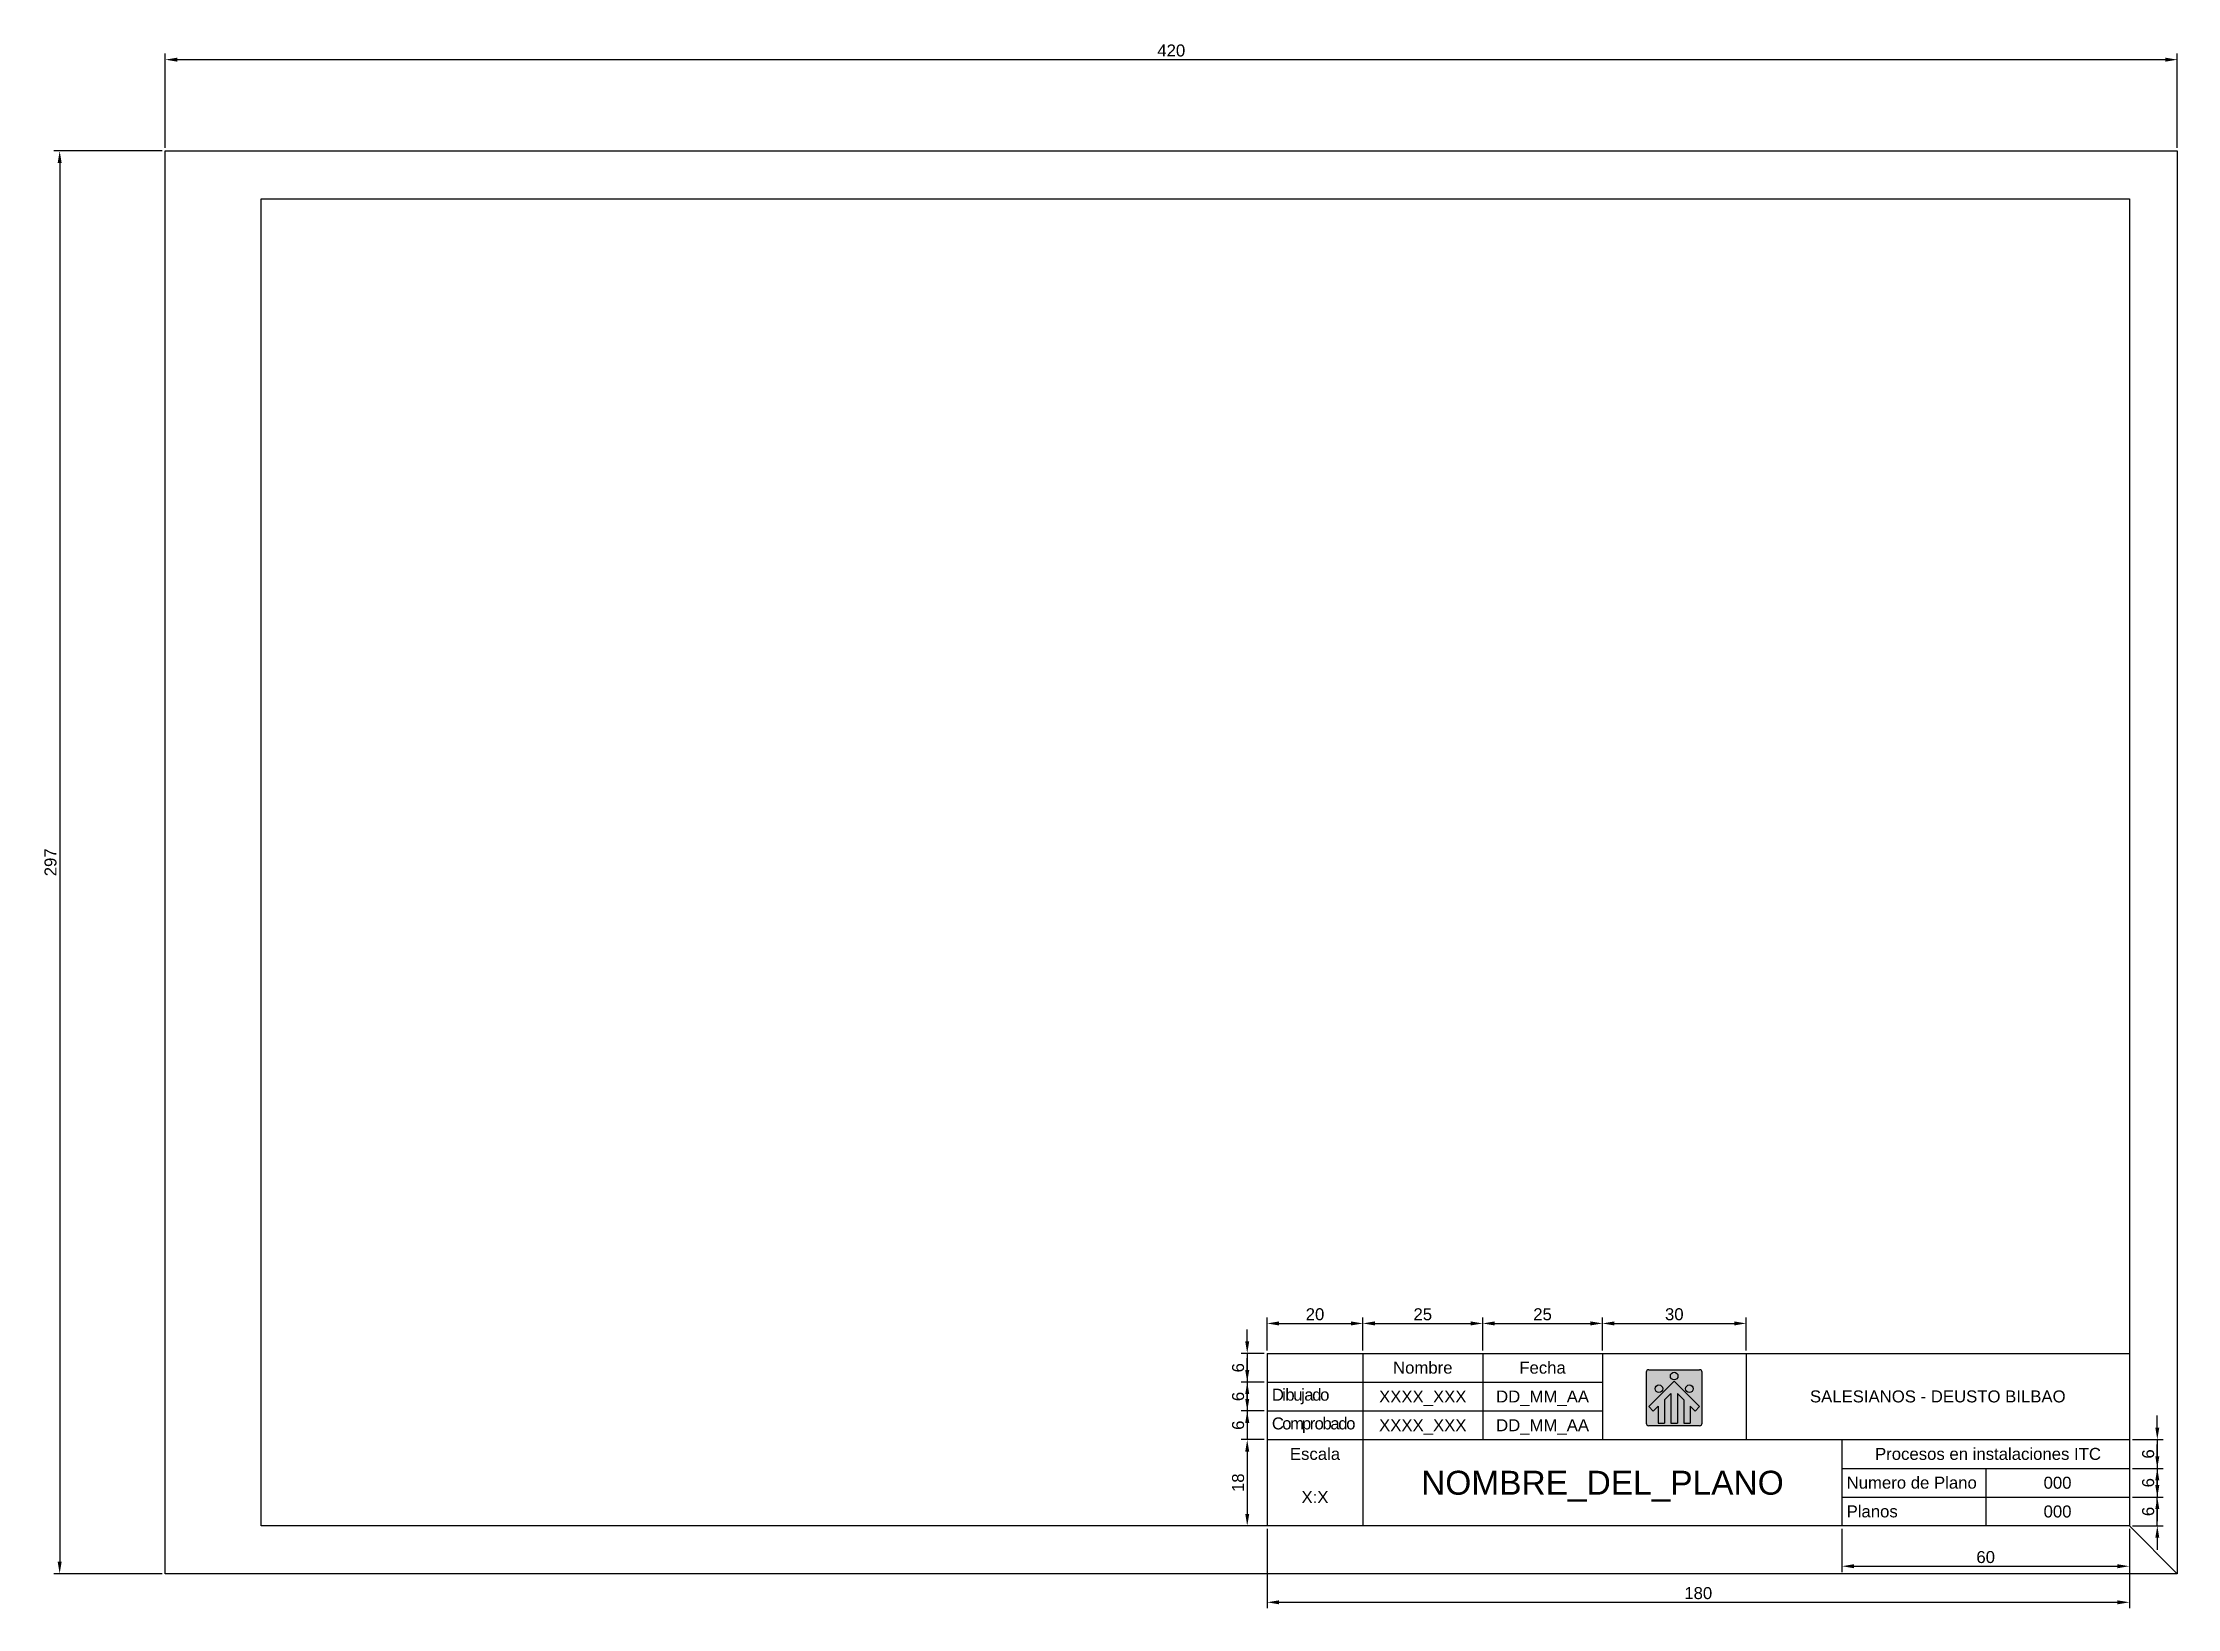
# Model space of a CAD drawing. Header units: millimetres. Extents: x 1808 to 2253, y 1682 to 2009.
import ezdxf
from ezdxf.enums import TextEntityAlignment as Align

# ---------------------------------------------------------------- set-up
doc = ezdxf.new("R2010")
doc.units = ezdxf.units.MM
for name, color, linetype in [('Atributos', 7, 'Continuous'), ('Cajetin', 7, 'Continuous'), ('Cotas', 6, 'Continuous'), ('Logo_SD', 1, 'Continuous'), ('Marco', 7, 'Continuous'), ('Texto_1', 7, 'Continuous'), ('Texto_2', 7, 'Continuous')]:
    doc.layers.add(name, color=color, linetype=linetype)
doc.layers.add('NoImprimir', color=7, linetype='Continuous', plot=False)
doc.styles.get("Standard").update_dxf_attribs({"font": 'arial.ttf'})
doc.dimstyles.new('ISO-25', dxfattribs={"dimtxt": 2.5, "dimasz": 2.5, "dimexe": 1.25, "dimexo": 0.625, "dimtad": 1, "dimtxsty": 'Standard', "dimcen": 2.5, "dimadec": 0, "dimazin": 0, "dimtfac": 1, "dimtmove": 0, "dimatfit": 3, "dimfxl": 1, "dimarcsym": 0})

# ---------------------------------------------------------------- blocks, each defined once
blk = doc.blocks.new('*D9')
at = {"layer": 'Cotas', "color": 0, "lineweight": -2, "transparency": 16777216}
for p, q in [((2059.25, 1737.94), (2059.25, 1740.44)), ((2062.77, 1735.44), (2058, 1735.44)), ((2059.25, 1735.44), (2059.25, 1729.44)), ((2062.77, 1729.44), (2058, 1729.44)), ((2059.25, 1726.94), (2059.25, 1724.44))]:
    blk.add_line(p, q, dxfattribs=at)
at = {"layer": 'Cotas', "color": 0, "transparency": 16777216}
for points in [[(2058.84, 1737.94), (2059.67, 1737.94), (2059.25, 1735.44)], [(2058.84, 1726.94), (2059.67, 1726.94), (2059.25, 1729.44)]]:
    blk.add_solid(points, dxfattribs=at)
at = {"layer": 'Defpoints', "color": 0, "transparency": 16777216}
for p in [(2063.4, 1735.44), (2059.25, 1729.44), (2063.4, 1729.44)]:
    blk.add_point(p, dxfattribs=at)
at = {"layer": 'Cotas', "color": 0, "transparency": 16777216, "insert": (2057.35, 1732.44), "char_height": 2.5, "attachment_point": 5, "rotation": 90}
blk.add_mtext('6', dxfattribs=at)
blk = doc.blocks.new('*D10')
at = {"layer": 'Cotas', "color": 0, "lineweight": -2, "transparency": 16777216}
for p, q in [((2059.25, 1731.94), (2059.25, 1734.44)), ((2062.77, 1729.44), (2058, 1729.44)), ((2059.25, 1729.44), (2059.25, 1723.44)), ((2062.77, 1723.44), (2058, 1723.44)), ((2059.25, 1720.94), (2059.25, 1718.44))]:
    blk.add_line(p, q, dxfattribs=at)
at = {"layer": 'Cotas', "color": 0, "transparency": 16777216}
for points in [[(2058.84, 1731.94), (2059.67, 1731.94), (2059.25, 1729.44)], [(2058.84, 1720.94), (2059.67, 1720.94), (2059.25, 1723.44)]]:
    blk.add_solid(points, dxfattribs=at)
at = {"layer": 'Defpoints', "color": 0, "transparency": 16777216}
for p in [(2063.4, 1729.44), (2059.25, 1723.44), (2063.4, 1723.44)]:
    blk.add_point(p, dxfattribs=at)
at = {"layer": 'Cotas', "color": 0, "transparency": 16777216, "insert": (2057.35, 1726.44), "char_height": 2.5, "attachment_point": 5, "rotation": 90}
blk.add_mtext('6', dxfattribs=at)
blk = doc.blocks.new('*D11')
at = {"layer": 'Cotas', "color": 0, "lineweight": -2, "transparency": 16777216}
for p, q in [((2059.25, 1725.94), (2059.25, 1728.44)), ((2062.77, 1723.44), (2058, 1723.44)), ((2059.25, 1723.44), (2059.25, 1717.44)), ((2062.77, 1717.44), (2058, 1717.44)), ((2059.25, 1714.94), (2059.25, 1712.44))]:
    blk.add_line(p, q, dxfattribs=at)
at = {"layer": 'Cotas', "color": 0, "transparency": 16777216}
for points in [[(2058.84, 1725.94), (2059.67, 1725.94), (2059.25, 1723.44)], [(2058.84, 1714.94), (2059.67, 1714.94), (2059.25, 1717.44)]]:
    blk.add_solid(points, dxfattribs=at)
at = {"layer": 'Defpoints', "color": 0, "transparency": 16777216}
for p in [(2063.4, 1723.44), (2059.25, 1717.44), (2063.4, 1717.44)]:
    blk.add_point(p, dxfattribs=at)
at = {"layer": 'Cotas', "color": 0, "transparency": 16777216, "insert": (2057.35, 1720.44), "char_height": 2.5, "attachment_point": 5, "rotation": 90}
blk.add_mtext('6', dxfattribs=at)
blk = doc.blocks.new('*D12')
at = {"layer": 'Cotas', "color": 0, "lineweight": -2, "transparency": 16777216}
for p, q in [((2063.4, 1736.06), (2063.4, 1742.94)), ((2083.4, 1736.06), (2083.4, 1742.94)), ((2065.9, 1741.69), (2080.9, 1741.69))]:
    blk.add_line(p, q, dxfattribs=at)
at = {"layer": 'Cotas', "color": 0, "transparency": 16777216}
for points in [[(2065.9, 1742.11), (2065.9, 1741.27), (2063.4, 1741.69)], [(2080.9, 1742.11), (2080.9, 1741.27), (2083.4, 1741.69)]]:
    blk.add_solid(points, dxfattribs=at)
at = {"layer": 'Defpoints', "color": 0, "transparency": 16777216}
for p in [(2083.4, 1741.69), (2063.4, 1735.44), (2083.4, 1735.44)]:
    blk.add_point(p, dxfattribs=at)
at = {"layer": 'Cotas', "color": 0, "transparency": 16777216, "insert": (2073.4, 1743.59), "char_height": 2.5, "attachment_point": 5}
blk.add_mtext('20', dxfattribs=at)
blk = doc.blocks.new('*D6')
at = {"layer": 'Cotas', "color": 0, "lineweight": -2, "transparency": 16777216}
for p, q in [((2083.4, 1736.06), (2083.4, 1742.94)), ((2108.4, 1736.06), (2108.4, 1742.94)), ((2085.9, 1741.69), (2105.9, 1741.69))]:
    blk.add_line(p, q, dxfattribs=at)
at = {"layer": 'Cotas', "color": 0, "transparency": 16777216}
for points in [[(2085.9, 1742.11), (2085.9, 1741.27), (2083.4, 1741.69)], [(2105.9, 1742.11), (2105.9, 1741.27), (2108.4, 1741.69)]]:
    blk.add_solid(points, dxfattribs=at)
at = {"layer": 'Defpoints', "color": 0, "transparency": 16777216}
for p in [(2108.4, 1741.69), (2083.4, 1735.44), (2108.4, 1735.44)]:
    blk.add_point(p, dxfattribs=at)
at = {"layer": 'Cotas', "color": 0, "transparency": 16777216, "insert": (2095.9, 1743.59), "char_height": 2.5, "attachment_point": 5}
blk.add_mtext('25', dxfattribs=at)
blk = doc.blocks.new('*D7')
at = {"layer": 'Cotas', "color": 0, "lineweight": -2, "transparency": 16777216}
for p, q in [((2108.4, 1736.06), (2108.4, 1742.94)), ((2133.4, 1736.06), (2133.4, 1742.94)), ((2110.9, 1741.69), (2130.9, 1741.69))]:
    blk.add_line(p, q, dxfattribs=at)
at = {"layer": 'Cotas', "color": 0, "transparency": 16777216}
for points in [[(2110.9, 1742.11), (2110.9, 1741.27), (2108.4, 1741.69)], [(2130.9, 1742.11), (2130.9, 1741.27), (2133.4, 1741.69)]]:
    blk.add_solid(points, dxfattribs=at)
at = {"layer": 'Defpoints', "color": 0, "transparency": 16777216}
for p in [(2133.4, 1741.69), (2108.4, 1735.44), (2133.4, 1735.44)]:
    blk.add_point(p, dxfattribs=at)
at = {"layer": 'Cotas', "color": 0, "transparency": 16777216, "insert": (2120.9, 1743.59), "char_height": 2.5, "attachment_point": 5}
blk.add_mtext('25', dxfattribs=at)
blk = doc.blocks.new('*D8')
at = {"layer": 'Cotas', "color": 0, "lineweight": -2, "transparency": 16777216}
for p, q in [((2133.4, 1736.06), (2133.4, 1742.94)), ((2163.4, 1736.06), (2163.4, 1742.94)), ((2135.9, 1741.69), (2160.9, 1741.69))]:
    blk.add_line(p, q, dxfattribs=at)
at = {"layer": 'Cotas', "color": 0, "transparency": 16777216}
for points in [[(2135.9, 1742.11), (2135.9, 1741.27), (2133.4, 1741.69)], [(2160.9, 1742.11), (2160.9, 1741.27), (2163.4, 1741.69)]]:
    blk.add_solid(points, dxfattribs=at)
at = {"layer": 'Defpoints', "color": 0, "transparency": 16777216}
for p in [(2163.4, 1741.69), (2133.4, 1735.44), (2163.4, 1735.44)]:
    blk.add_point(p, dxfattribs=at)
at = {"layer": 'Cotas', "color": 0, "transparency": 16777216, "insert": (2148.4, 1743.59), "char_height": 2.5, "attachment_point": 5}
blk.add_mtext('30', dxfattribs=at)
blk = doc.blocks.new('*D0')
at = {"layer": 'Cotas', "color": 0, "lineweight": -2, "transparency": 16777216}
for p, q in [((2062.77, 1717.44), (2058, 1717.44)), ((2059.25, 1714.94), (2059.25, 1701.94)), ((2062.77, 1699.44), (2058, 1699.44))]:
    blk.add_line(p, q, dxfattribs=at)
at = {"layer": 'Cotas', "color": 0, "transparency": 16777216}
for points in [[(2058.84, 1714.94), (2059.67, 1714.94), (2059.25, 1717.44)], [(2058.84, 1701.94), (2059.67, 1701.94), (2059.25, 1699.44)]]:
    blk.add_solid(points, dxfattribs=at)
at = {"layer": 'Defpoints', "color": 0, "transparency": 16777216}
for p in [(2063.4, 1717.44), (2059.25, 1699.44), (2063.4, 1699.44)]:
    blk.add_point(p, dxfattribs=at)
at = {"layer": 'Cotas', "color": 0, "transparency": 16777216, "insert": (2057.35, 1708.44), "char_height": 2.5, "attachment_point": 5, "rotation": 90}
blk.add_mtext('18', dxfattribs=at)
blk = doc.blocks.new('*D1')
at = {"layer": 'Cotas', "color": 0, "lineweight": -2, "transparency": 16777216}
for p, q in [((2063.4, 1698.81), (2063.4, 1682.23)), ((2243.4, 1698.81), (2243.4, 1682.23)), ((2065.9, 1683.48), (2240.9, 1683.48))]:
    blk.add_line(p, q, dxfattribs=at)
at = {"layer": 'Cotas', "color": 0, "transparency": 16777216}
for points in [[(2065.9, 1683.89), (2065.9, 1683.06), (2063.4, 1683.48)], [(2240.9, 1683.89), (2240.9, 1683.06), (2243.4, 1683.48)]]:
    blk.add_solid(points, dxfattribs=at)
at = {"layer": 'Defpoints', "color": 0, "transparency": 16777216}
for p in [(2063.4, 1699.44), (2243.4, 1699.44), (2243.4, 1683.48)]:
    blk.add_point(p, dxfattribs=at)
at = {"layer": 'Cotas', "color": 0, "transparency": 16777216, "insert": (2153.4, 1685.38), "char_height": 2.5, "attachment_point": 5}
blk.add_mtext('180', dxfattribs=at)
blk = doc.blocks.new('*D2')
at = {"layer": 'Cotas', "color": 0, "lineweight": -2, "transparency": 16777216}
for p, q in [((2183.4, 1698.81), (2183.4, 1689.76)), ((2243.4, 1698.81), (2243.4, 1689.76)), ((2185.9, 1691.01), (2240.9, 1691.01))]:
    blk.add_line(p, q, dxfattribs=at)
at = {"layer": 'Cotas', "color": 0, "transparency": 16777216}
for points in [[(2185.9, 1691.43), (2185.9, 1690.59), (2183.4, 1691.01)], [(2240.9, 1691.43), (2240.9, 1690.59), (2243.4, 1691.01)]]:
    blk.add_solid(points, dxfattribs=at)
at = {"layer": 'Defpoints', "color": 0, "transparency": 16777216}
for p in [(2183.4, 1699.44), (2243.4, 1699.44), (2243.4, 1691.01)]:
    blk.add_point(p, dxfattribs=at)
at = {"layer": 'Cotas', "color": 0, "transparency": 16777216, "insert": (2213.4, 1692.91), "char_height": 2.5, "attachment_point": 5}
blk.add_mtext('60', dxfattribs=at)
blk = doc.blocks.new('*D3')
at = {"layer": 'Cotas', "color": 0, "lineweight": -2, "transparency": 16777216}
for p, q in [((2249.22, 1707.94), (2249.22, 1710.44)), ((2244.02, 1705.44), (2250.47, 1705.44)), ((2249.22, 1699.44), (2249.22, 1705.44)), ((2244.02, 1699.44), (2250.47, 1699.44)), ((2249.22, 1696.94), (2249.22, 1694.44))]:
    blk.add_line(p, q, dxfattribs=at)
at = {"layer": 'Cotas', "color": 0, "transparency": 16777216}
for points in [[(2248.81, 1707.94), (2249.64, 1707.94), (2249.22, 1705.44)], [(2248.81, 1696.94), (2249.64, 1696.94), (2249.22, 1699.44)]]:
    blk.add_solid(points, dxfattribs=at)
at = {"layer": 'Defpoints', "color": 0, "transparency": 16777216}
for p in [(2243.4, 1705.44), (2249.22, 1705.44), (2243.4, 1699.44)]:
    blk.add_point(p, dxfattribs=at)
at = {"layer": 'Cotas', "color": 0, "transparency": 16777216, "insert": (2247.32, 1702.44), "char_height": 2.5, "attachment_point": 5, "rotation": 90}
blk.add_mtext('6', dxfattribs=at)
blk = doc.blocks.new('*D4')
at = {"layer": 'Cotas', "color": 0, "lineweight": -2, "transparency": 16777216}
for p, q in [((2249.22, 1713.94), (2249.22, 1716.44)), ((2244.02, 1711.44), (2250.47, 1711.44)), ((2249.22, 1711.44), (2249.22, 1705.44)), ((2244.02, 1705.44), (2250.47, 1705.44)), ((2249.22, 1702.94), (2249.22, 1700.44))]:
    blk.add_line(p, q, dxfattribs=at)
at = {"layer": 'Cotas', "color": 0, "transparency": 16777216}
for points in [[(2248.81, 1713.94), (2249.64, 1713.94), (2249.22, 1711.44)], [(2248.81, 1702.94), (2249.64, 1702.94), (2249.22, 1705.44)]]:
    blk.add_solid(points, dxfattribs=at)
at = {"layer": 'Defpoints', "color": 0, "transparency": 16777216}
for p in [(2243.4, 1711.44), (2243.4, 1705.44), (2249.22, 1705.44)]:
    blk.add_point(p, dxfattribs=at)
at = {"layer": 'Cotas', "color": 0, "transparency": 16777216, "insert": (2247.32, 1708.44), "char_height": 2.5, "attachment_point": 5, "rotation": 90}
blk.add_mtext('6', dxfattribs=at)
blk = doc.blocks.new('*D5')
at = {"layer": 'Cotas', "color": 0, "lineweight": -2, "transparency": 16777216}
for p, q in [((2249.22, 1719.94), (2249.22, 1722.44)), ((2244.02, 1717.44), (2250.47, 1717.44)), ((2249.22, 1717.44), (2249.22, 1711.44)), ((2244.02, 1711.44), (2250.47, 1711.44)), ((2249.22, 1708.94), (2249.22, 1706.44))]:
    blk.add_line(p, q, dxfattribs=at)
at = {"layer": 'Cotas', "color": 0, "transparency": 16777216}
for points in [[(2248.81, 1719.94), (2249.64, 1719.94), (2249.22, 1717.44)], [(2248.81, 1708.94), (2249.64, 1708.94), (2249.22, 1711.44)]]:
    blk.add_solid(points, dxfattribs=at)
at = {"layer": 'Defpoints', "color": 0, "transparency": 16777216}
for p in [(2243.4, 1717.44), (2243.4, 1711.44), (2249.22, 1711.44)]:
    blk.add_point(p, dxfattribs=at)
at = {"layer": 'Cotas', "color": 0, "transparency": 16777216, "insert": (2247.32, 1714.44), "char_height": 2.5, "attachment_point": 5, "rotation": 90}
blk.add_mtext('6', dxfattribs=at)
blk = doc.blocks.new('*D13')
at = {"layer": 'Cotas', "color": 0, "lineweight": -2, "transparency": 16777216}
for p, q in [((1833.4, 1987.06), (1833.4, 2006.74)), ((1835.9, 2005.49), (2250.9, 2005.49)), ((2253.4, 1987.06), (2253.4, 2006.74))]:
    blk.add_line(p, q, dxfattribs=at)
at = {"layer": 'Cotas', "color": 0, "transparency": 16777216}
for points in [[(1835.9, 2005.9), (1835.9, 2005.07), (1833.4, 2005.49)], [(2250.9, 2005.9), (2250.9, 2005.07), (2253.4, 2005.49)]]:
    blk.add_solid(points, dxfattribs=at)
at = {"layer": 'Defpoints', "color": 0, "transparency": 16777216}
for p in [(2253.4, 2005.49), (1833.4, 1986.44), (2253.4, 1986.44)]:
    blk.add_point(p, dxfattribs=at)
at = {"layer": 'Cotas', "color": 0, "transparency": 16777216, "insert": (2043.4, 2007.39), "char_height": 2.5, "attachment_point": 5}
blk.add_mtext('420', dxfattribs=at)
blk = doc.blocks.new('*D14')
at = {"layer": 'Cotas', "color": 0, "lineweight": -2, "transparency": 16777216}
for p, q in [((1832.77, 1986.44), (1810.11, 1986.44)), ((1811.36, 1983.94), (1811.36, 1691.94)), ((1832.77, 1689.44), (1810.11, 1689.44))]:
    blk.add_line(p, q, dxfattribs=at)
at = {"layer": 'Cotas', "color": 0, "transparency": 16777216}
for points in [[(1810.94, 1983.94), (1811.77, 1983.94), (1811.36, 1986.44)], [(1810.94, 1691.94), (1811.77, 1691.94), (1811.36, 1689.44)]]:
    blk.add_solid(points, dxfattribs=at)
at = {"layer": 'Defpoints', "color": 0, "transparency": 16777216}
for p in [(1833.4, 1986.44), (1811.36, 1689.44), (1833.4, 1689.44)]:
    blk.add_point(p, dxfattribs=at)
at = {"layer": 'Cotas', "color": 0, "transparency": 16777216, "insert": (1809.46, 1837.94), "char_height": 2.5, "attachment_point": 5, "rotation": 90}
blk.add_mtext('297', dxfattribs=at)

msp = doc.modelspace()

# ---------------------------------------------------------------- hatches: boundary and pattern name
at = {"layer": 'Logo_SD'}
h = msp.add_hatch(color=1, dxfattribs=at)
h.dxf.hatch_style = 1
h.paths.add_polyline_path([(2142.53, 1720.873, 0.4142136), (2143.061, 1720.342), (2153.688, 1720.342, 0.4142136), (2154.219, 1720.873), (2154.219, 1724.327), (2154.219, 1731.499, 0.4142136), (2153.688, 1732.031), (2143.061, 1732.031, 0.4142136), (2142.53, 1731.499)])
h.paths.add_polyline_path([(2145.984, 1728.046, -1), (2144.39, 1728.046, -1)], flags=16)
h.paths.add_polyline_path([(2148.375, 1729.64), (2153.688, 1724.327), (2152.748, 1723.387), (2151.695, 1724.441), (2151.695, 1720.873), (2150.367, 1720.873), (2150.367, 1725.769), (2149.039, 1727.097), (2149.039, 1720.873), (2147.71, 1720.873), (2147.71, 1727.097), (2146.382, 1725.769), (2146.382, 1720.873), (2145.054, 1720.873), (2145.054, 1724.441), (2144.001, 1723.387), (2143.061, 1724.327)], flags=16)
h.paths.add_polyline_path([(2147.578, 1730.702, -1), (2149.172, 1730.702, -1)], flags=16)
h.paths.add_polyline_path([(2152.359, 1728.046, -1), (2150.765, 1728.046, -1)], flags=16)
at = {"layer": 'Logo_SD', "true_color": 0xffffff}
h = msp.add_hatch(color=7, dxfattribs=at)
h.dxf.hatch_style = 1
h.paths.add_polyline_path([(2149.172, 1730.702, 1), (2147.578, 1730.702, 1)])
h.paths.add_polyline_path([(2145.984, 1728.046, 1), (2144.39, 1728.046, 1)], flags=17)
h.paths.add_polyline_path([(2150.765, 1728.046, 1), (2152.359, 1728.046, 1)], flags=17)
h.paths.add_polyline_path([(2148.375, 1729.64), (2143.061, 1724.327), (2144.001, 1723.387), (2145.054, 1724.441), (2145.054, 1720.873), (2146.382, 1720.873), (2146.382, 1725.769), (2147.71, 1727.097), (2147.71, 1720.873), (2149.039, 1720.873), (2149.039, 1727.097), (2150.367, 1725.769), (2150.367, 1720.873), (2151.695, 1720.873), (2151.695, 1724.441), (2152.748, 1723.387), (2153.688, 1724.327)])

# ---------------------------------------------------------------- linework, layer by layer
at = {"layer": 'Cajetin'}
for p, q in [((2063.399, 1735.44), (2243.399, 1735.44)), ((2063.399, 1735.44), (2063.399, 1699.44)), ((2083.399, 1735.44), (2083.399, 1699.44)), ((2108.399, 1735.44), (2108.399, 1717.44)), ((2133.399, 1735.44), (2133.399, 1717.44)), ((2163.399, 1735.44), (2163.399, 1717.44)), ((2063.399, 1729.44), (2133.399, 1729.44)), ((2063.399, 1723.44), (2133.399, 1723.44)), ((2063.399, 1717.44), (2243.399, 1717.44)), ((2183.399, 1717.44), (2183.399, 1699.44)), ((2183.399, 1711.44), (2243.399, 1711.44)), ((2183.399, 1705.44), (2243.399, 1705.44))]:
    msp.add_line(p, q, dxfattribs=at)
at = {"layer": 'Logo_SD'}
for p, q in [((2142.53, 1731.499), (2142.53, 1720.873)), ((2143.061, 1732.031), (2153.688, 1732.031)), ((2143.061, 1724.327), (2148.375, 1729.64)), ((2148.375, 1729.64), (2153.688, 1724.327)), ((2154.219, 1724.327), (2154.219, 1731.499)), ((2144.001, 1723.387), (2145.054, 1724.441)), ((2145.054, 1724.441), (2145.054, 1720.873)), ((2146.382, 1725.769), (2147.71, 1727.097)), ((2146.382, 1725.769), (2146.382, 1720.873)), ((2147.71, 1727.097), (2147.71, 1720.873)), ((2149.039, 1727.097), (2150.367, 1725.769)), ((2149.039, 1727.097), (2149.039, 1720.873)), ((2150.367, 1725.769), (2150.367, 1720.873)), ((2151.695, 1724.441), (2152.748, 1723.387)), ((2151.695, 1724.441), (2151.695, 1720.873)), ((2144.001, 1723.387), (2143.061, 1724.327)), ((2153.688, 1720.342), (2143.061, 1720.342)), ((2145.054, 1720.873), (2146.382, 1720.873)), ((2147.71, 1720.873), (2149.039, 1720.873)), ((2150.367, 1720.873), (2151.695, 1720.873)), ((2152.748, 1723.387), (2153.688, 1724.327)), ((2154.219, 1720.873), (2154.219, 1724.327))]:
    msp.add_line(p, q, dxfattribs=at)
for centre in [(2148.375, 1730.702), (2145.187, 1728.046), (2151.562, 1728.046)]:
    msp.add_circle(centre, 0.797, dxfattribs=at)
for centre, start, end in [((2143.061, 1731.499), 90, 180), ((2153.688, 1731.499), 0, 90), ((2143.061, 1720.873), 180, 270), ((2153.688, 1720.873), 270, 0)]:
    msp.add_arc(centre, 0.531, start, end, dxfattribs=at)
at = {"layer": 'Marco'}
msp.add_lwpolyline([(1853.399, 1699.44), (1853.399, 1976.44), (2243.399, 1976.44), (2243.399, 1699.44)], close=True, dxfattribs=at)
at = {"layer": 'NoImprimir'}
for p, q in [((2213.399, 1711.44), (2213.399, 1699.44)), ((2243.399, 1699.44), (2253.399, 1689.44))]:
    msp.add_line(p, q, dxfattribs=at)
msp.add_lwpolyline([(1833.399, 1689.44), (1833.399, 1986.44), (2253.399, 1986.44), (2253.399, 1689.44)], close=True, dxfattribs=at)

# ---------------------------------------------------------------- texts
at = {"layer": 'Atributos'}
for tag, text, height, p in [('XXXX_XXX', 'Xavier', 2.5, (2095.899, 1726.44)), ('DD_MM_AA', '', 2.5, (2120.899, 1726.44)), ('XXXX_XXX', '', 2.5, (2095.899, 1720.44)), ('DD_MM_AA', '', 2.5, (2120.899, 1720.44)), ('X:X', '', 2.5, (2073.399, 1705.44)), ('NOMBRE_DEL_PLANO', '', 5, (2133.399, 1708.44)), ('000', '', 2.5, (2228.399, 1708.44)), ('000', '', 2.5, (2228.399, 1702.44))]:
    msp.add_attdef(tag, text=text, height=height, dxfattribs=at).set_placement(p, align=Align.MIDDLE_CENTER)
at = {"layer": 'NoImprimir', "char_height": 2.5, "attachment_point": 4}
for s, insert in [(' Numero de Plano', (2183.399, 1708.44)), (' Planos', (2183.399, 1702.44))]:
    msp.add_mtext_dynamic_manual_height_columns(s, width=30, gutter_width=12.5, heights=[0], dxfattribs=dict(at, insert=insert))
at = {"layer": 'Texto_1', "char_height": 2.5}
for s, width, insert, attachment_point in [('\\pxqc;Nombre', 25, (2108.399, 1732.44), 6), ('\\pxqc;Fecha', 25, (2133.399, 1732.44), 6), ('SALESIANOS - DEUSTO BILBAO', 80, (2203.399, 1726.44), 5), ('Escala', 20, (2073.399, 1714.44), 5), (' Procesos en instalaciones ITC', 60, (2213.399, 1714.44), 5)]:
    msp.add_mtext_dynamic_manual_height_columns(s, width=width, gutter_width=12.5, heights=[0], dxfattribs=dict(at, insert=insert, attachment_point=attachment_point))
at = {"layer": 'Texto_2', "char_height": 2.5, "attachment_point": 4}
for s, insert in [('\\pxi0.4;{\\T0.8;Dibujado}', (2063.399, 1726.44)), ('\\pxi0.4;{\\T0.8;Comprobado}', (2063.399, 1720.44))]:
    msp.add_mtext_dynamic_manual_height_columns(s, width=20, gutter_width=12.5, heights=[0], dxfattribs=dict(at, insert=insert))

# ---------------------------------------------------------------- dimensions: what is measured, and where the dimension line sits
at = {"layer": 'Cotas'}
for base, p1, p2, picture, middle in [((2253.399, 2005.486), (1833.399, 1986.44), (2253.399, 1986.44), '*D13', (2043.399, 2007.387)), ((2083.399, 1741.69), (2063.399, 1735.44), (2083.399, 1735.44), '*D12', (2073.399, 1743.591)), ((2108.399, 1741.69), (2083.399, 1735.44), (2108.399, 1735.44), '*D6', (2095.899, 1743.591)), ((2133.399, 1741.69), (2108.399, 1735.44), (2133.399, 1735.44), '*D7', (2120.899, 1743.591)), ((2163.399, 1741.69), (2133.399, 1735.44), (2163.399, 1735.44), '*D8', (2148.399, 1743.592)), ((2243.399, 1683.476), (2063.399, 1699.44), (2243.399, 1699.44), '*D1', (2153.399, 1685.377)), ((2243.399, 1691.011), (2183.399, 1699.44), (2243.399, 1699.44), '*D2', (2213.399, 1692.913))]:
    dim = msp.add_linear_dim(base=base, p1=p1, p2=p2, dimstyle='ISO-25', dxfattribs=at)
    dim.commit()
    dim.dimension.update_dxf_attribs({"geometry": picture, "text_midpoint": middle})
for base, p1, p2, picture, middle in [((1811.358, 1689.44), (1833.399, 1986.44), (1833.399, 1689.44), '*D14', (1809.456, 1837.94)), ((2059.254, 1729.44), (2063.399, 1735.44), (2063.399, 1729.44), '*D9', (2057.352, 1732.44)), ((2059.254, 1723.44), (2063.399, 1729.44), (2063.399, 1723.44), '*D10', (2057.352, 1726.44)), ((2059.254, 1717.44), (2063.399, 1723.44), (2063.399, 1717.44), '*D11', (2057.352, 1720.44)), ((2249.223, 1711.44), (2243.399, 1717.44), (2243.399, 1711.44), '*D5', (2247.321, 1714.44)), ((2059.254, 1699.44), (2063.399, 1717.44), (2063.399, 1699.44), '*D0', (2057.352, 1708.44)), ((2249.223, 1705.44), (2243.399, 1711.44), (2243.399, 1705.44), '*D4', (2247.321, 1708.44)), ((2249.223, 1705.44), (2243.399, 1699.44), (2243.399, 1705.44), '*D3', (2247.321, 1702.44))]:
    dim = msp.add_linear_dim(base=base, p1=p1, p2=p2, angle=90, dimstyle='ISO-25', dxfattribs=at)
    dim.commit()
    dim.dimension.update_dxf_attribs({"geometry": picture, "text_midpoint": middle})

doc.saveas('drawing.dxf')
